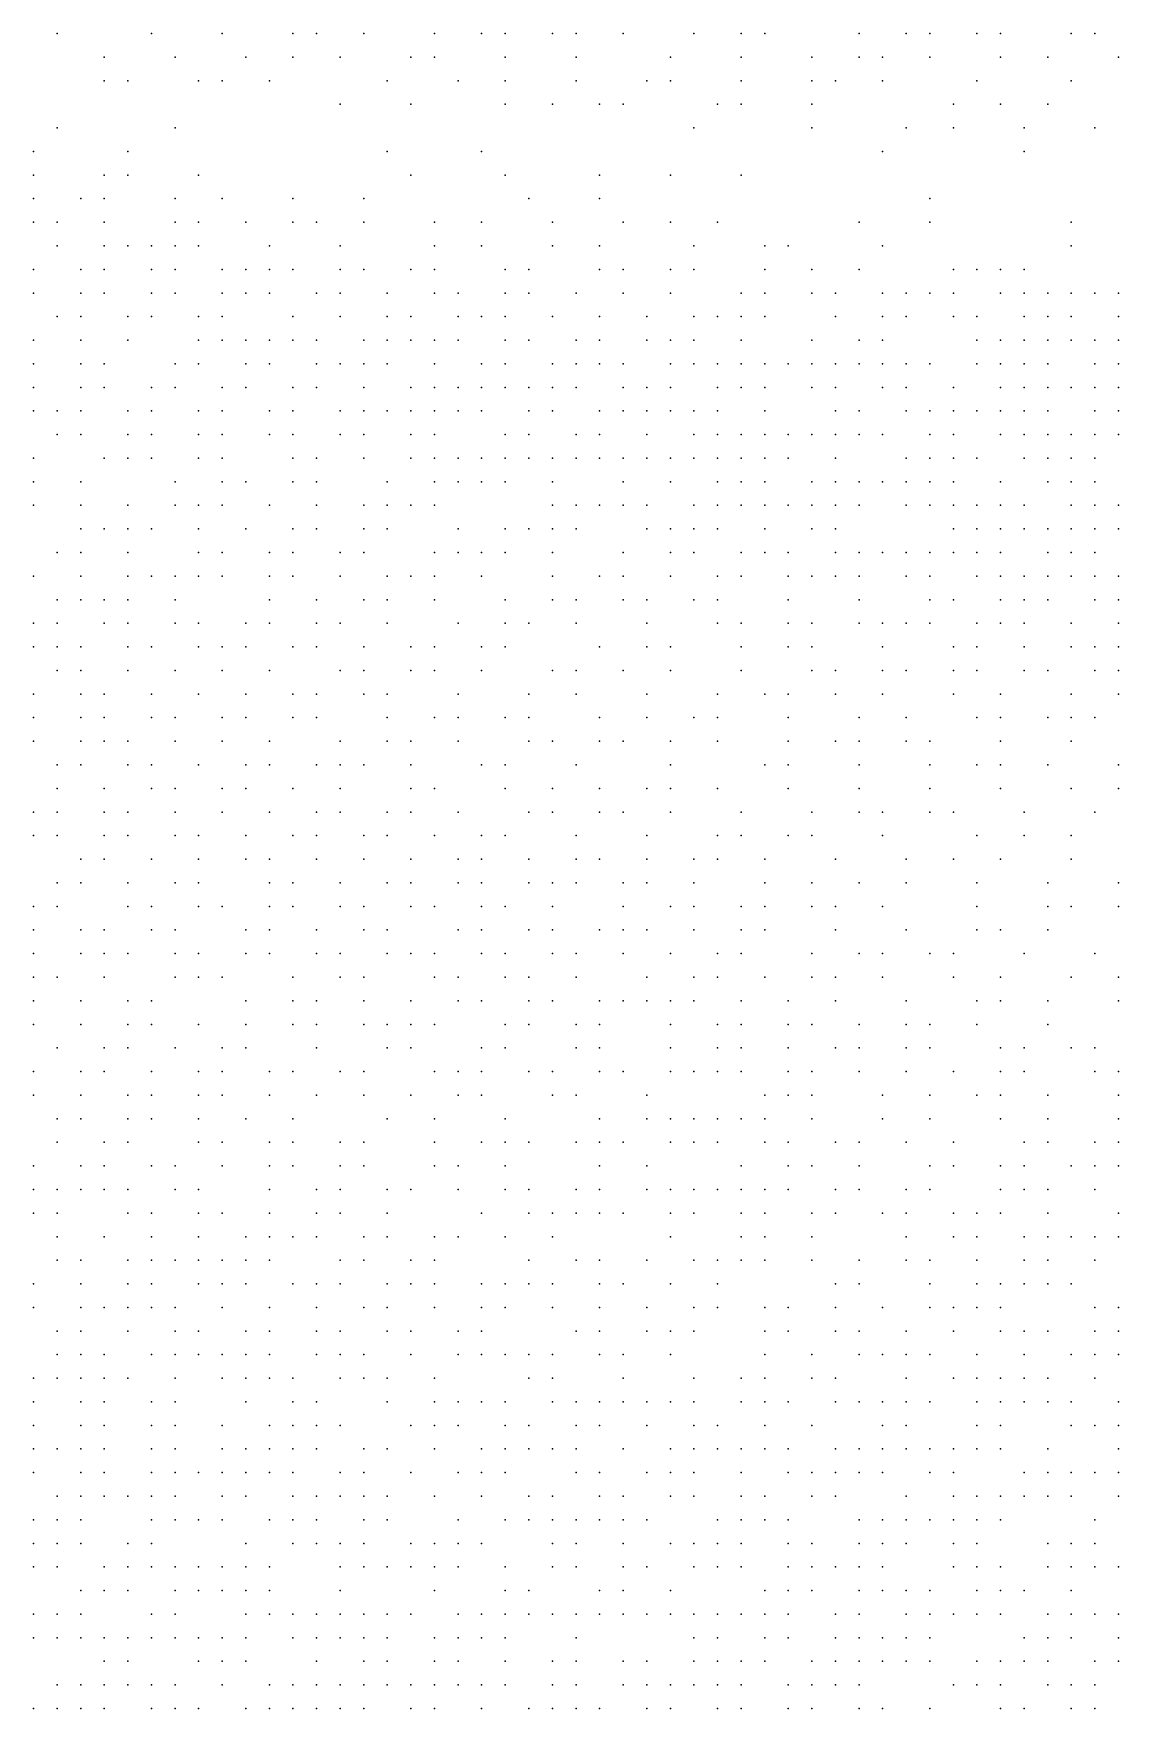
# Model space of a CAD drawing. Extents: x 429 to 793, y 817 to 1241.
# Drawn here: x 577.6 to 611.1, y 870.6 to 922.5 of the extents above; entities that cross this region are included whole.
import ezdxf

# ---------------------------------------------------------------- set-up
doc = ezdxf.new("R2010")
doc.units = 0

msp = doc.modelspace()

# ---------------------------------------------------------------- linework, layer by layer
for p in [(578.29, 922.46, 209.67), (581.21, 922.46, 212.766), (583.4, 922.46, 214.752), (585.59, 922.46, 216.32), (586.32, 922.46, 216.868), (587.78, 922.46, 218.252), (589.97, 922.46, 219.81), (591.43, 922.46, 220.96), (592.16, 922.46, 221.525), (593.62, 922.46, 222.688), (594.35, 922.46, 223.546), (595.81, 922.46, 224.202), (598, 922.46, 225.642), (599.46, 922.46, 226.367), (600.19, 922.46, 226.597), (603.11, 922.46, 227.813), (604.57, 922.46, 228.366), (605.3, 922.46, 228.457), (606.76, 922.46, 228.923), (607.49, 922.46, 229.205), (609.68, 922.46, 229.38), (610.41, 922.46, 229.714), (579.75, 921.73, 211.592), (581.94, 921.73, 213.94), (584.13, 921.73, 215.65), (585.59, 921.73, 216.77), (587.05, 921.73, 217.865), (589.24, 921.73, 220.11), (589.97, 921.73, 220.685), (592.16, 921.73, 222.39), (594.35, 921.73, 223.978), (597.27, 921.73, 225.117), (599.46, 921.73, 226.634), (601.65, 921.73, 227.472), (603.11, 921.73, 228.117), (603.84, 921.73, 228.424), (605.3, 921.73, 228.885), (607.49, 921.73, 229.542), (608.95, 921.73, 229.532), (611.14, 921.73, 230.042), (579.75, 921, 212.177), (580.48, 921, 212.76), (582.67, 921, 214.945), (583.4, 921, 215.49), (584.86, 921, 216.553), (588.51, 921, 219.778), (590.7, 921, 221.5), (592.16, 921, 222.51), (594.35, 921, 224.223), (596.54, 921, 225.35), (597.27, 921, 225.807), (599.46, 921, 227.13), (601.65, 921, 227.775), (602.38, 921, 228.098), (603.84, 921, 228.728), (606.76, 921, 229.596), (609.68, 921, 230.053), (587.05, 920.27, 219.167), (589.24, 920.27, 220.595), (592.16, 920.27, 222.862), (593.62, 920.27, 223.967), (595.08, 920.27, 225.074), (595.81, 920.27, 225.339), (598.73, 920.27, 226.947), (599.46, 920.27, 227.417), (601.65, 920.27, 228.152), (606.03, 920.27, 229.65), (607.49, 920.27, 230.02), (608.95, 920.27, 230.39), (578.29, 919.54, 212.035), (581.94, 919.54, 214.845), (598, 919.54, 226.763), (601.65, 919.54, 228.462), (604.57, 919.54, 229.53), (606.03, 919.54, 229.987), (608.22, 919.54, 230.374), (610.41, 919.54, 230.934), (577.56, 918.81, 211.847), (580.48, 918.81, 214.27), (588.51, 918.81, 220.825), (591.43, 918.81, 223.116), (603.84, 918.81, 229.668), (608.22, 918.81, 230.732), (577.56, 918.08, 212.05), (579.75, 918.08, 213.898), (580.48, 918.08, 214.47), (582.67, 918.08, 216.395), (589.24, 918.08, 221.55), (592.16, 918.08, 223.684), (595.08, 918.08, 226.088), (597.27, 918.08, 227.174), (599.46, 918.08, 228.25), (577.56, 917.35, 212.215), (579.02, 917.35, 213.69), (579.75, 917.35, 214.098), (581.94, 917.35, 216.132), (583.4, 917.35, 217.15), (585.59, 917.35, 219.165), (587.78, 917.35, 220.635), (592.89, 917.35, 224.82), (595.08, 917.35, 226.327), (605.3, 917.35, 230.957), (577.56, 916.62, 212.44), (578.29, 916.62, 213.425), (579.75, 916.62, 214.347), (581.94, 916.62, 216.24), (582.67, 916.62, 216.835), (584.13, 916.62, 217.68), (585.59, 916.62, 219.263), (586.32, 916.62, 219.785), (587.78, 916.62, 220.83), (589.97, 916.62, 222.873), (591.43, 916.62, 223.9), (593.62, 916.62, 225.393), (595.81, 916.62, 226.83), (597.27, 916.62, 227.8), (598.73, 916.62, 228.77), (603.11, 916.62, 230.267), (605.3, 916.62, 231.253), (609.68, 916.62, 231.899), (578.29, 915.89, 213.517), (579.75, 915.89, 214.533), (580.48, 915.89, 215.04), (581.21, 915.89, 216.045), (581.94, 915.89, 216.455), (582.67, 915.89, 217.05), (584.86, 915.89, 218.935), (587.05, 915.89, 220.517), (589.97, 915.89, 222.98), (591.43, 915.89, 223.94), (593.62, 915.89, 225.473), (595.08, 915.89, 226.521), (598, 915.89, 228.35), (600.19, 915.89, 229.5), (600.92, 915.89, 229.971), (603.84, 915.89, 230.89), (609.68, 915.89, 232.196), (577.56, 915.16, 212.87), (579.02, 915.16, 213.97), (579.75, 915.16, 214.985), (581.21, 915.16, 215.99), (581.94, 915.16, 216.568), (583.4, 915.16, 217.65), (584.13, 915.16, 218.643), (584.86, 915.16, 219.13), (585.59, 915.16, 219.643), (587.05, 915.16, 220.692), (587.78, 915.16, 221.005), (589.24, 915.16, 222.551), (589.97, 915.16, 223.063), (592.16, 915.16, 224.665), (592.89, 915.16, 225.06), (595.08, 915.16, 226.588), (595.81, 915.16, 227.378), (597.27, 915.16, 227.93), (598, 915.16, 228.41), (600.19, 915.16, 229.454), (601.65, 915.16, 230.313), (603.11, 915.16, 230.825), (606.03, 915.16, 231.745), (606.76, 915.16, 231.94), (607.49, 915.16, 232.135), (608.22, 915.16, 232.191), (577.56, 914.43, 212.73), (579.02, 914.43, 213.9), (579.75, 914.43, 214.93), (581.21, 914.43, 216.085), (581.94, 914.43, 216.7), (583.4, 914.43, 218.155), (584.13, 914.43, 218.707), (584.86, 914.43, 219.195), (586.32, 914.43, 220.155), (587.05, 914.43, 221.18), (588.51, 914.43, 222.122), (589.97, 914.43, 223.147), (590.7, 914.43, 223.876), (592.16, 914.43, 224.719), (592.89, 914.43, 225.113), (594.35, 914.43, 226.072), (595.81, 914.43, 227.03), (597.27, 914.43, 227.99), (599.46, 914.43, 229.272), (600.19, 914.43, 229.796), (601.65, 914.43, 230.397), (602.38, 914.43, 230.611), (603.84, 914.43, 231.122), (604.57, 914.43, 231.303), (605.3, 914.43, 231.633), (606.03, 914.43, 231.853), (607.49, 914.43, 232.279), (608.22, 914.43, 232.417), (608.95, 914.43, 232.478), (609.68, 914.43, 232.625), (610.41, 914.43, 232.773), (611.14, 914.43, 232.818), (578.29, 913.7, 213.76), (579.02, 913.7, 214.345), (580.48, 913.7, 215.545), (581.21, 913.7, 216.16), (582.67, 913.7, 217.39), (583.4, 913.7, 218.325), (585.59, 913.7, 219.74), (587.05, 913.7, 221.21), (588.51, 913.7, 222.386), (589.24, 913.7, 222.808), (590.7, 913.7, 223.728), (591.43, 913.7, 224.324), (592.16, 913.7, 225.167), (593.62, 913.7, 226.125), (595.08, 913.7, 227.067), (596.54, 913.7, 227.799), (598, 913.7, 228.569), (598.73, 913.7, 228.95), (599.46, 913.7, 229.332), (600.19, 913.7, 229.715), (602.38, 913.7, 230.694), (603.84, 913.7, 231.387), (604.57, 913.7, 231.717), (606.03, 913.7, 231.937), (606.76, 913.7, 232.228), (608.22, 913.7, 232.505), (608.95, 913.7, 232.565), (609.68, 913.7, 232.712), (611.14, 913.7, 232.92), (577.56, 912.97, 212.883), (579.02, 912.97, 214.289), (580.48, 912.97, 215.8), (582.67, 912.97, 217.878), (583.4, 912.97, 218.365), (584.13, 912.97, 218.812), (584.86, 912.97, 219.3), (585.59, 912.97, 219.755), (586.32, 912.97, 220.745), (587.78, 912.97, 221.685), (588.51, 912.97, 222.356), (589.24, 912.97, 222.778), (589.97, 912.97, 223.2), (590.7, 912.97, 223.72), (592.16, 912.97, 225.22), (592.89, 912.97, 225.673), (594.35, 912.97, 226.623), (595.08, 912.97, 227.103), (596.54, 912.97, 227.806), (597.27, 912.97, 228.187), (598, 912.97, 228.957), (599.46, 912.97, 229.567), (601.65, 912.97, 230.48), (603.11, 912.97, 231.14), (603.84, 912.97, 231.47), (606.76, 912.97, 232.157), (607.49, 912.97, 232.454), (608.22, 912.97, 232.592), (608.95, 912.97, 232.652), (609.68, 912.97, 232.8), (610.41, 912.97, 232.83), (611.14, 912.97, 232.98), (577.56, 912.24, 212.983), (579.02, 912.24, 214.194), (579.75, 912.24, 215.27), (581.94, 912.24, 217.05), (582.67, 912.24, 217.41), (584.13, 912.24, 218.954), (584.86, 912.24, 219.34), (586.32, 912.24, 220.85), (587.05, 912.24, 221.24), (587.78, 912.24, 221.715), (588.51, 912.24, 222.19), (589.97, 912.24, 223.17), (591.43, 912.24, 224.7), (592.16, 912.24, 225.14), (593.62, 912.24, 226.18), (594.35, 912.24, 226.66), (595.08, 912.24, 227.14), (595.81, 912.24, 227.561), (597.27, 912.24, 228.194), (598, 912.24, 228.963), (598.73, 912.24, 229.265), (599.46, 912.24, 229.574), (600.19, 912.24, 229.876), (600.92, 912.24, 230.102), (601.65, 912.24, 230.477), (602.38, 912.24, 230.794), (603.11, 912.24, 231.256), (603.84, 912.24, 231.528), (604.57, 912.24, 231.8), (605.3, 912.24, 232.02), (606.76, 912.24, 232.24), (607.49, 912.24, 232.46), (608.22, 912.24, 232.68), (608.95, 912.24, 232.755), (610.41, 912.24, 232.905), (611.14, 912.24, 233.055), (577.56, 911.51, 213.102), (579.02, 911.51, 214.423), (579.75, 911.51, 214.665), (581.21, 911.51, 216.155), (581.94, 911.51, 216.71), (583.4, 911.51, 218.202), (584.13, 911.51, 218.588), (585.59, 911.51, 220.3), (586.32, 911.51, 220.86), (587.78, 911.51, 221.72), (589.24, 911.51, 223.14), (589.97, 911.51, 223.66), (590.7, 911.51, 224.14), (591.43, 911.51, 224.6), (592.16, 911.51, 225.06), (592.89, 911.51, 225.588), (593.62, 911.51, 225.84), (594.35, 911.51, 226.707), (595.81, 911.51, 227.598), (596.54, 911.51, 228.055), (597.27, 911.51, 228.582), (598.73, 911.51, 229.272), (599.46, 911.51, 229.723), (600.19, 911.51, 230.098), (601.65, 911.51, 230.473), (602.38, 911.51, 230.984), (603.84, 911.51, 231.508), (604.57, 911.51, 231.78), (606.03, 911.51, 232.136), (607.49, 911.51, 232.445), (608.22, 911.51, 232.667), (608.95, 911.51, 232.83), (609.68, 911.51, 232.98), (610.41, 911.51, 233.033), (611.14, 911.51, 233.156), (577.56, 910.78, 212.375), (578.29, 910.78, 213.057), (579.02, 910.78, 214.105), (580.48, 910.78, 215.26), (581.21, 910.78, 215.815), (582.67, 910.78, 216.825), (583.4, 910.78, 217.836), (584.86, 910.78, 219.492), (585.59, 910.78, 220.117), (587.05, 910.78, 221.26), (587.78, 910.78, 221.73), (588.51, 910.78, 222.599), (589.24, 910.78, 223.083), (589.97, 910.78, 223.501), (590.7, 910.78, 224.06), (591.43, 910.78, 224.52), (592.89, 910.78, 225.508), (593.62, 910.78, 226.15), (595.08, 910.78, 227.017), (595.81, 910.78, 227.333), (596.54, 910.78, 228.09), (597.27, 910.78, 228.375), (598, 910.78, 228.97), (598.73, 910.78, 229.345), (600.19, 910.78, 230.095), (602.38, 910.78, 230.791), (603.11, 910.78, 231.236), (604.57, 910.78, 231.76), (605.3, 910.78, 231.948), (606.03, 910.78, 232.21), (606.76, 910.78, 232.304), (607.49, 910.78, 232.432), (608.22, 910.78, 232.655), (608.95, 910.78, 232.812), (610.41, 910.78, 233.016), (611.14, 910.78, 233.139), (578.29, 910.05, 213.423), (579.02, 910.05, 213.788), (580.48, 910.05, 214.92), (581.21, 910.05, 215.475), (582.67, 910.05, 217.28), (583.4, 910.05, 217.47), (584.86, 910.05, 219.126), (585.59, 910.05, 220.01), (587.05, 910.05, 221.202), (587.78, 910.05, 221.909), (589.24, 910.05, 223.027), (589.97, 910.05, 223.444), (592.16, 910.05, 224.867), (592.89, 910.05, 225.428), (594.35, 910.05, 226.46), (595.08, 910.05, 226.893), (596.54, 910.05, 227.78), (598, 910.05, 228.79), (598.73, 910.05, 229.142), (599.46, 910.05, 229.314), (600.19, 910.05, 230.085), (600.92, 910.05, 230.47), (601.65, 910.05, 230.639), (602.38, 910.05, 230.788), (603.11, 910.05, 231.105), (603.84, 910.05, 231.488), (605.3, 910.05, 231.975), (606.03, 910.05, 232.198), (607.49, 910.05, 232.42), (608.22, 910.05, 232.643), (608.95, 910.05, 232.8), (609.68, 910.05, 232.945), (610.41, 910.05, 232.998), (611.14, 910.05, 233.122), (577.56, 909.32, 212.617), (579.75, 909.32, 214.358), (580.48, 909.32, 215.135), (581.21, 909.32, 215.69), (582.67, 909.32, 216.94), (583.4, 909.32, 217.856), (585.59, 909.32, 219.385), (586.32, 909.32, 220.456), (587.78, 909.32, 221.497), (589.24, 909.32, 222.97), (589.97, 909.32, 223.388), (590.7, 909.32, 224.04), (591.43, 909.32, 224.453), (592.16, 909.32, 224.753), (592.89, 909.32, 225.286), (593.62, 909.32, 225.818), (594.35, 909.32, 226.238), (595.08, 909.32, 226.77), (595.81, 909.32, 227.185), (596.54, 909.32, 227.6), (597.27, 909.32, 228.195), (598, 909.32, 228.61), (598.73, 909.32, 228.96), (599.46, 909.32, 229.486), (600.19, 909.32, 229.871), (600.92, 909.32, 230.257), (602.38, 909.32, 230.807), (604.57, 909.32, 231.74), (605.3, 909.32, 231.963), (606.03, 909.32, 232.185), (606.76, 909.32, 232.408), (608.22, 909.32, 232.63), (608.95, 909.32, 232.788), (609.68, 909.32, 232.932), (610.41, 909.32, 233.077), (577.56, 908.59, 212.37), (579.02, 908.59, 213.47), (581.94, 908.59, 216.164), (583.4, 908.59, 217.49), (584.13, 908.59, 218.135), (585.59, 908.59, 219.619), (586.32, 908.59, 220.054), (588.51, 908.59, 222.204), (589.97, 908.59, 223.389), (590.7, 908.59, 223.805), (591.43, 908.59, 224.34), (592.16, 908.59, 224.64), (593.62, 908.59, 225.705), (595.81, 908.59, 227.383), (597.27, 908.59, 228.015), (598.73, 908.59, 228.78), (599.46, 908.59, 229.31), (600.19, 908.59, 229.658), (601.65, 908.59, 230.425), (602.38, 908.59, 230.594), (603.11, 908.59, 230.976), (603.84, 908.59, 231.204), (604.57, 908.59, 231.507), (605.3, 908.59, 231.78), (606.03, 908.59, 231.993), (607.49, 908.59, 232.418), (608.95, 908.59, 232.775), (609.68, 908.59, 232.92), (610.41, 908.59, 233.065), (577.56, 907.86, 212.282), (579.02, 907.86, 213.516), (580.48, 907.86, 214.848), (581.94, 907.86, 215.766), (582.67, 907.86, 216.638), (583.4, 907.86, 217.51), (584.86, 907.86, 218.782), (586.32, 907.86, 219.652), (587.78, 907.86, 221.085), (588.51, 907.86, 221.792), (589.24, 907.86, 222.356), (589.97, 907.86, 222.977), (593.62, 907.86, 225.425), (594.35, 907.86, 226.004), (595.08, 907.86, 226.397), (595.81, 907.86, 227.126), (596.54, 907.86, 227.561), (598, 907.86, 228.173), (598.73, 907.86, 228.607), (599.46, 907.86, 229.13), (600.19, 907.86, 229.48), (600.92, 907.86, 229.83), (601.65, 907.86, 230.212), (602.38, 907.86, 230.668), (603.11, 907.86, 230.971), (604.57, 907.86, 231.273), (605.3, 907.86, 231.498), (606.03, 907.86, 231.82), (606.76, 907.86, 232.033), (607.49, 907.86, 232.245), (608.22, 907.86, 232.458), (609.68, 907.86, 232.62), (610.41, 907.86, 232.893), (611.14, 907.86, 232.956), (579.02, 907.13, 212.785), (579.75, 907.13, 214.006), (580.48, 907.13, 214.45), (581.21, 907.13, 215.131), (582.67, 907.13, 216.24), (584.13, 907.13, 217.785), (585.59, 907.13, 218.884), (586.32, 907.13, 219.25), (587.78, 907.13, 220.482), (588.51, 907.13, 221.38), (590.7, 907.13, 223.397), (592.16, 907.13, 224.525), (592.89, 907.13, 224.862), (593.62, 907.13, 225.536), (594.35, 907.13, 225.873), (596.54, 907.13, 227.304), (597.27, 907.13, 227.739), (598, 907.13, 228.351), (598.73, 907.13, 228.785), (600.19, 907.13, 229.207), (601.65, 907.13, 230.132), (602.38, 907.13, 230.435), (606.03, 907.13, 231.723), (606.76, 907.13, 232.073), (607.49, 907.13, 232.285), (608.22, 907.13, 232.367), (608.95, 907.13, 232.448), (609.68, 907.13, 232.702), (610.41, 907.13, 232.712), (611.14, 907.13, 232.85), (578.29, 906.4, 212.443), (579.02, 906.4, 212.976), (580.48, 906.4, 214.052), (582.67, 906.4, 216.235), (583.4, 906.4, 216.65), (584.86, 906.4, 218.059), (585.59, 906.4, 218.426), (587.05, 906.4, 219.665), (587.78, 906.4, 220.08), (589.97, 906.4, 222.563), (590.7, 906.4, 222.965), (591.43, 906.4, 223.792), (592.16, 906.4, 224.15), (593.62, 906.4, 225.084), (595.81, 906.4, 226.709), (597.27, 906.4, 227.482), (598, 906.4, 228.094), (599.46, 906.4, 228.583), (600.19, 906.4, 228.883), (600.92, 906.4, 229.507), (602.38, 906.4, 229.838), (603.11, 906.4, 230.239), (603.84, 906.4, 231.04), (604.57, 906.4, 231.061), (605.3, 906.4, 231.265), (606.03, 906.4, 231.49), (606.76, 906.4, 231.9), (607.49, 906.4, 232.113), (608.95, 906.4, 232.258), (609.68, 906.4, 232.395), (610.41, 906.4, 232.533), (577.56, 905.67, 211.567), (579.02, 905.67, 212.633), (580.48, 905.67, 214.098), (581.21, 905.67, 214.545), (581.94, 905.67, 214.97), (582.67, 905.67, 215.805), (583.4, 905.67, 216.22), (584.86, 905.67, 217.601), (585.59, 905.67, 217.968), (587.05, 905.67, 219.851), (588.51, 905.67, 220.91), (589.24, 905.67, 221.312), (589.97, 905.67, 222.139), (591.43, 905.67, 223.368), (593.62, 905.67, 224.632), (595.08, 905.67, 225.924), (595.81, 905.67, 226.257), (597.27, 905.67, 227.042), (598.73, 905.67, 227.96), (599.46, 905.67, 228.26), (600.92, 905.67, 229.183), (601.65, 905.67, 229.431), (602.38, 905.67, 229.678), (603.11, 905.67, 230.243), (604.57, 905.67, 230.665), (605.3, 905.67, 231.083), (606.76, 905.67, 231.418), (607.49, 905.67, 231.94), (608.22, 905.67, 231.758), (608.95, 905.67, 232.077), (609.68, 905.67, 232.215), (610.41, 905.67, 232.353), (611.14, 905.67, 232.49), (578.29, 904.94, 211.872), (579.02, 904.94, 212.492), (579.75, 904.94, 213.167), (580.48, 904.94, 213.7), (581.94, 904.94, 214.96), (584.86, 904.94, 217.143), (586.32, 904.94, 218.534), (587.78, 904.94, 219.593), (588.51, 904.94, 220.442), (589.97, 904.94, 221.715), (592.16, 904.94, 223.301), (593.62, 904.94, 224.18), (594.35, 904.94, 224.854), (595.81, 904.94, 225.805), (596.54, 904.94, 226.423), (598, 904.94, 227.428), (598.73, 904.94, 227.715), (600.92, 904.94, 228.86), (603.11, 904.94, 229.846), (605.3, 904.94, 230.686), (606.03, 904.94, 231.104), (607.49, 904.94, 231.26), (608.22, 904.94, 231.712), (608.95, 904.94, 231.576), (610.41, 904.94, 231.942), (611.14, 904.94, 232.125), (577.56, 904.21, 210.932), (578.29, 904.21, 211.448), (579.75, 904.21, 213.08), (580.48, 904.21, 213.286), (581.94, 904.21, 214.696), (582.67, 904.21, 214.945), (584.13, 904.21, 216.59), (584.86, 904.21, 216.99), (586.32, 904.21, 218.277), (587.05, 904.21, 218.935), (588.51, 904.21, 219.974), (590.7, 904.21, 221.675), (592.16, 904.21, 222.878), (592.89, 904.21, 223.235), (594.35, 904.21, 224.402), (596.54, 904.21, 225.882), (598.73, 904.21, 227.197), (599.46, 904.21, 227.769), (600.92, 904.21, 228.342), (601.65, 904.21, 229.017), (603.11, 904.21, 229.603), (603.84, 904.21, 229.85), (604.57, 904.21, 230.268), (605.3, 904.21, 230.373), (606.76, 904.21, 230.738), (607.49, 904.21, 230.92), (608.22, 904.21, 231.373), (609.68, 904.21, 231.485), (611.14, 904.21, 231.76), (577.56, 903.48, 210.828), (578.29, 903.48, 211.644), (579.02, 903.48, 211.84), (580.48, 903.48, 212.872), (581.21, 903.48, 213.5), (582.67, 903.48, 214.928), (583.4, 903.48, 215.76), (584.13, 903.48, 216.16), (585.59, 903.48, 217.418), (586.32, 903.48, 217.831), (587.78, 903.48, 219.104), (589.24, 903.48, 219.876), (589.97, 903.48, 220.48), (591.43, 903.48, 221.532), (592.16, 903.48, 222.338), (595.08, 903.48, 224.27), (596.54, 903.48, 225.396), (597.27, 903.48, 225.716), (599.46, 903.48, 227.251), (600.92, 903.48, 227.824), (601.65, 903.48, 228.499), (603.84, 903.48, 229.296), (606.03, 903.48, 230.215), (606.76, 903.48, 230.397), (608.22, 903.48, 231.033), (609.68, 903.48, 231.145), (610.41, 903.48, 231.257), (611.14, 903.48, 231.395), (578.29, 902.75, 211.22), (579.02, 902.75, 211.633), (580.48, 902.75, 212.85), (581.94, 902.75, 213.832), (583.4, 902.75, 215.317), (584.86, 902.75, 216.333), (587.05, 902.75, 217.926), (587.78, 902.75, 218.636), (589.24, 902.75, 219.408), (589.97, 902.75, 220.246), (591.43, 902.75, 221.038), (593.62, 902.75, 223.3), (594.35, 902.75, 223.426), (595.81, 902.75, 224.59), (597.27, 902.75, 225.23), (599.46, 902.75, 226.733), (601.65, 902.75, 227.981), (602.38, 902.75, 228.06), (603.84, 902.75, 228.742), (604.57, 902.75, 228.865), (606.03, 902.75, 229.534), (606.76, 902.75, 229.756), (608.22, 902.75, 230.555), (608.95, 902.75, 230.529), (610.41, 902.75, 230.917), (611.14, 902.75, 231.03), (577.56, 902.02, 210.31), (579.02, 902.02, 211.632), (579.75, 902.02, 212.044), (581.21, 902.02, 213.243), (582.67, 902.02, 214.064), (584.13, 902.02, 215.08), (585.59, 902.02, 216.514), (586.32, 902.02, 217.132), (587.78, 902.02, 218.168), (588.51, 902.02, 218.738), (590.7, 902.02, 220.193), (592.89, 902.02, 222), (594.35, 902.02, 222.902), (596.54, 902.02, 224.051), (598.73, 902.02, 225.75), (600.19, 902.02, 226.502), (600.92, 902.02, 226.867), (602.38, 902.02, 227.229), (603.84, 902.02, 228.188), (606.03, 902.02, 228.932), (607.49, 902.02, 229.376), (609.68, 902.02, 229.902), (611.14, 902.02, 230.4), (577.56, 901.29, 209.888), (579.02, 901.29, 211.217), (579.75, 901.29, 211.63), (581.21, 901.29, 212.415), (581.94, 901.29, 213.3), (583.4, 901.29, 214.453), (584.13, 901.29, 214.857), (585.59, 901.29, 215.622), (586.32, 901.29, 216.66), (588.51, 901.29, 218.266), (589.97, 901.29, 219.31), (590.7, 901.29, 219.68), (592.16, 901.29, 220.894), (592.89, 901.29, 221.214), (595.08, 901.29, 222.648), (596.54, 901.29, 223.487), (598, 901.29, 224.745), (598.73, 901.29, 224.904), (600.92, 901.29, 226.27), (603.11, 901.29, 226.878), (604.57, 901.29, 227.757), (606.76, 901.29, 228.552), (607.49, 901.29, 228.774), (608.95, 901.29, 228.723), (609.68, 901.29, 229.3), (610.41, 901.29, 229.693), (577.56, 900.56, 209.538), (579.02, 900.56, 210.878), (579.75, 900.56, 211.399), (580.48, 900.56, 212.013), (581.94, 900.56, 212.807), (583.4, 900.56, 213.582), (584.86, 900.56, 215.176), (587.05, 900.56, 216.51), (588.51, 900.56, 217.794), (589.24, 900.56, 218.434), (590.7, 900.56, 219.41), (592.89, 900.56, 220.727), (593.62, 900.56, 221.029), (595.08, 900.56, 222.124), (595.81, 900.56, 222.394), (597.27, 900.56, 223.538), (598.73, 900.56, 224.34), (600.92, 900.56, 225.078), (602.38, 900.56, 225.736), (603.11, 900.56, 226.841), (604.57, 900.56, 227.202), (605.3, 900.56, 227.035), (607.49, 900.56, 228.172), (609.68, 900.56, 228.355), (578.29, 899.83, 210.126), (579.02, 899.83, 210.456), (580.48, 899.83, 211.591), (581.21, 899.83, 211.973), (582.67, 899.83, 213.062), (584.13, 899.83, 214.348), (584.86, 899.83, 214.73), (586.32, 899.83, 215.916), (587.05, 899.83, 216.286), (587.78, 899.83, 217.154), (589.24, 899.83, 218.13), (591.43, 899.83, 219.046), (592.16, 899.83, 219.597), (594.35, 899.83, 221.33), (597.27, 899.83, 222.974), (600.19, 899.83, 224.262), (600.92, 899.83, 224.482), (603.11, 899.83, 225.349), (605.3, 899.83, 226.409), (606.76, 899.83, 226.967), (607.49, 899.83, 226.914), (608.95, 899.83, 227.208), (611.14, 899.83, 227.88), (578.29, 899.1, 209.704), (579.75, 899.1, 210.555), (581.21, 899.1, 211.959), (581.94, 899.1, 212.344), (583.4, 899.1, 212.924), (584.13, 899.1, 213.98), (585.59, 899.1, 215.1), (587.05, 899.1, 215.84), (589.24, 899.1, 217.377), (589.97, 899.1, 218.212), (592.16, 899.1, 218.832), (593.62, 899.1, 219.973), (595.08, 899.1, 220.986), (596.54, 899.1, 221.79), (597.27, 899.1, 222.41), (598.73, 899.1, 222.85), (600.92, 899.1, 223.886), (603.11, 899.1, 224.723), (605.3, 899.1, 225.783), (607.49, 899.1, 226.258), (609.68, 899.1, 226.846), (611.14, 899.1, 227.182), (577.56, 898.37, 209.096), (578.29, 898.37, 209.612), (579.75, 898.37, 210.333), (580.48, 898.37, 210.747), (581.94, 898.37, 211.916), (583.4, 898.37, 212.641), (584.86, 898.37, 213.842), (586.32, 898.37, 214.804), (587.05, 898.37, 215.421), (588.51, 898.37, 216.542), (589.24, 898.37, 216.875), (590.7, 898.37, 218.042), (592.89, 898.37, 219.143), (593.62, 898.37, 219.445), (595.08, 898.37, 220.458), (595.81, 898.37, 220.55), (597.27, 898.37, 221.856), (599.46, 898.37, 222.805), (601.65, 898.37, 223.455), (603.11, 898.37, 224.381), (603.84, 898.37, 224.576), (605.3, 898.37, 224.691), (606.03, 898.37, 224.776), (608.22, 898.37, 225.627), (610.41, 898.37, 225.618), (577.56, 897.64, 208.66), (578.29, 897.64, 209.09), (579.75, 897.64, 209.905), (580.48, 897.64, 210.29), (581.94, 897.64, 211.488), (582.67, 897.64, 211.85), (584.13, 897.64, 213.092), (585.59, 897.64, 214.187), (586.32, 897.64, 214.36), (587.78, 897.64, 215.266), (588.51, 897.64, 215.978), (589.97, 897.64, 216.776), (591.43, 897.64, 217.827), (592.16, 897.64, 218.115), (594.35, 897.64, 219.31), (596.54, 897.64, 220.51), (598.73, 897.64, 221.41), (599.46, 897.64, 221.653), (600.92, 897.64, 222.728), (601.65, 897.64, 222.742), (603.84, 897.64, 223.95), (606.76, 897.64, 224.205), (608.22, 897.64, 224.315), (609.68, 897.64, 224.996), (579.02, 896.91, 209.104), (579.75, 896.91, 209.821), (581.21, 896.91, 210.675), (582.67, 896.91, 211.423), (584.13, 896.91, 212.648), (584.86, 896.91, 213.127), (586.32, 896.91, 214.124), (587.78, 896.91, 214.794), (589.24, 896.91, 215.746), (590.7, 896.91, 216.544), (591.43, 896.91, 217.151), (592.89, 896.91, 217.975), (594.35, 896.91, 218.69), (595.08, 896.91, 218.928), (596.54, 896.91, 219.957), (598, 896.91, 220.387), (598.73, 896.91, 221.133), (600.19, 896.91, 221.319), (602.38, 896.91, 222.18), (604.57, 896.91, 222.806), (606.03, 896.91, 223.19), (607.49, 896.91, 223.67), (609.68, 896.91, 224.03), (578.29, 896.18, 208.278), (579.02, 896.18, 208.688), (580.48, 896.18, 209.709), (581.94, 896.18, 210.535), (582.67, 896.18, 211.26), (584.86, 896.18, 212.51), (585.59, 896.18, 212.845), (587.05, 896.18, 213.987), (588.51, 896.18, 214.622), (589.24, 896.18, 215.514), (590.7, 896.18, 216.046), (591.43, 896.18, 216.653), (592.89, 896.18, 217.477), (593.62, 896.18, 217.65), (594.35, 896.18, 218.395), (595.81, 896.18, 218.893), (596.54, 896.18, 219.402), (598, 896.18, 219.832), (600.19, 896.18, 220.743), (601.65, 896.18, 221.59), (603.11, 896.18, 222.004), (604.57, 896.18, 222.199), (606.76, 896.18, 222.89), (608.95, 896.18, 222.877), (611.14, 896.18, 223.11), (577.56, 895.45, 207.862), (578.29, 895.45, 208.272), (580.48, 895.45, 209.597), (581.21, 895.45, 210.01), (582.67, 895.45, 210.668), (583.4, 895.45, 211.622), (584.86, 895.45, 212.332), (585.59, 895.45, 212.712), (587.05, 895.45, 213.515), (587.78, 895.45, 213.864), (589.24, 895.45, 214.922), (589.97, 895.45, 215.282), (591.43, 895.45, 216.263), (592.16, 895.45, 216.61), (593.62, 895.45, 217.13), (595.81, 895.45, 218.598), (597.27, 895.45, 219.096), (598, 895.45, 219.171), (599.46, 895.45, 219.791), (600.19, 895.45, 219.828), (601.65, 895.45, 220.537), (602.38, 895.45, 220.665), (603.84, 895.45, 221.526), (606.76, 895.45, 221.729), (608.95, 895.45, 222.257), (609.68, 895.45, 221.83), (611.14, 895.45, 222.47), (577.56, 894.72, 207.03), (579.02, 894.72, 208.236), (579.75, 894.72, 208.616), (581.21, 894.72, 209.485), (581.94, 894.72, 210.143), (584.13, 894.72, 211.42), (584.86, 894.72, 211.743), (586.32, 894.72, 212.533), (587.78, 894.72, 213.293), (588.51, 894.72, 213.878), (590.7, 894.72, 215.05), (591.43, 894.72, 215.31), (592.89, 894.72, 216.35), (593.62, 894.72, 216.61), (595.08, 894.72, 217.338), (595.81, 894.72, 217.545), (596.54, 894.72, 217.759), (598, 894.72, 218.627), (599.46, 894.72, 219.247), (600.19, 894.72, 219.278), (602.38, 894.72, 219.774), (604.57, 894.72, 220.866), (606.76, 894.72, 221.122), (607.49, 894.72, 221.19), (608.95, 894.72, 221.19), (577.56, 893.99, 206.706), (579.02, 893.99, 207.82), (579.75, 893.99, 208.2), (580.48, 893.99, 208.58), (581.94, 893.99, 209.848), (582.67, 893.99, 210.19), (584.13, 893.99, 210.875), (584.86, 893.99, 211.198), (586.32, 893.99, 211.976), (587.05, 893.99, 212.735), (588.51, 893.99, 213.321), (589.24, 893.99, 213.907), (589.97, 893.99, 214.193), (591.43, 893.99, 214.77), (592.16, 893.99, 215.57), (593.62, 893.99, 216.09), (594.35, 893.99, 216.298), (595.81, 893.99, 217.025), (597.27, 893.99, 217.464), (598.73, 893.99, 218.382), (599.46, 893.99, 218.547), (601.65, 893.99, 218.805), (603.11, 893.99, 219.548), (603.84, 893.99, 219.732), (605.3, 893.99, 220.218), (606.03, 893.99, 220.164), (608.22, 893.99, 219.996), (610.41, 893.99, 220.492), (577.56, 893.26, 206.628), (578.29, 893.26, 207.22), (579.75, 893.26, 208.183), (581.94, 893.26, 209.303), (582.67, 893.26, 209.645), (583.4, 893.26, 209.988), (585.59, 893.26, 211.52), (587.05, 893.26, 212.177), (587.78, 893.26, 212.749), (589.97, 893.26, 213.607), (590.7, 893.26, 213.88), (592.16, 893.26, 214.82), (592.89, 893.26, 215.15), (594.35, 893.26, 216.025), (596.54, 893.26, 216.712), (598, 893.26, 217.085), (598.73, 893.26, 217.25), (600.19, 893.26, 218.146), (601.65, 893.26, 218.239), (602.38, 893.26, 218.331), (603.84, 893.26, 219.138), (606.03, 893.26, 219.57), (607.49, 893.26, 219.402), (609.68, 893.26, 219.795), (611.14, 893.26, 219.396), (577.56, 892.53, 206.222), (579.02, 892.53, 207.185), (580.48, 892.53, 208.132), (581.21, 892.53, 208.472), (584.13, 892.53, 209.81), (585.59, 892.53, 210.975), (586.32, 892.53, 211.298), (587.78, 892.53, 212.477), (589.24, 892.53, 213.022), (590.7, 892.53, 213.295), (591.43, 892.53, 213.53), (592.89, 892.53, 214.54), (593.62, 892.53, 214.87), (595.08, 892.53, 215.895), (595.81, 892.53, 215.83), (596.54, 892.53, 216.103), (597.27, 892.53, 216.585), (598, 892.53, 216.418), (599.46, 892.53, 216.915), (600.92, 892.53, 217.419), (602.38, 892.53, 217.765), (604.57, 892.53, 218.611), (606.76, 892.53, 218.741), (607.49, 892.53, 218.806), (608.95, 892.53, 218.801), (611.14, 892.53, 218.798), (577.56, 891.8, 205.816), (579.02, 891.8, 206.978), (580.48, 891.8, 207.718), (581.21, 891.8, 208.058), (582.67, 891.8, 209.054), (584.13, 891.8, 209.852), (585.59, 891.8, 210.455), (586.32, 891.8, 210.777), (587.78, 891.8, 211.893), (588.51, 891.8, 212.165), (589.24, 891.8, 212.438), (589.97, 891.8, 212.71), (592.16, 891.8, 213.765), (592.89, 891.8, 214), (594.35, 891.8, 214.805), (595.08, 891.8, 215.285), (597.27, 891.8, 215.64), (598.73, 891.8, 215.915), (599.46, 891.8, 216.247), (600.92, 891.8, 216.752), (601.65, 891.8, 217.258), (603.11, 891.8, 217.19), (604.57, 891.8, 217.533), (605.3, 891.8, 217.807), (606.76, 891.8, 218.145), (608.95, 891.8, 218.205), (578.29, 891.07, 205.78), (579.75, 891.07, 206.934), (580.48, 891.07, 207.304), (581.94, 891.07, 208.398), (583.4, 891.07, 209.29), (584.13, 891.07, 209.332), (586.32, 891.07, 210.25), (588.51, 891.07, 211.518), (589.24, 891.07, 211.844), (591.43, 891.07, 212.663), (592.16, 891.07, 213.18), (594.35, 891.07, 214.195), (595.08, 891.07, 214.645), (597.27, 891.07, 215), (598.73, 891.07, 215.275), (599.46, 891.07, 215.913), (600.92, 891.07, 216.084), (602.38, 891.07, 216.43), (603.11, 891.07, 216.503), (604.57, 891.07, 216.637), (605.3, 891.07, 217.117), (607.49, 891.07, 217.52), (608.22, 891.07, 217.288), (609.68, 891.07, 217.283), (610.41, 891.07, 217.099), (577.56, 890.34, 205.326), (579.02, 890.34, 206.15), (579.75, 890.34, 206.52), (581.21, 890.34, 207.23), (582.67, 890.34, 208.392), (583.4, 890.34, 208.77), (584.86, 890.34, 209.408), (585.59, 890.34, 209.723), (587.05, 890.34, 210.565), (587.78, 890.34, 210.825), (589.97, 890.34, 211.63), (590.7, 890.34, 212.147), (591.43, 890.34, 212.64), (592.89, 890.34, 212.875), (593.62, 890.34, 213.112), (595.08, 890.34, 214.005), (595.81, 890.34, 214.182), (597.27, 890.34, 214.265), (598, 890.34, 214.497), (598.73, 890.34, 214.635), (599.46, 890.34, 215.245), (600.92, 890.34, 215.67), (601.65, 890.34, 215.923), (603.11, 890.34, 215.815), (604.57, 890.34, 215.95), (606.03, 890.34, 216.283), (607.49, 890.34, 216.83), (608.22, 890.34, 216.598), (610.41, 890.34, 216.547), (611.14, 890.34, 216.544), (577.56, 889.61, 204.833), (579.02, 889.61, 205.633), (580.48, 889.61, 206.958), (581.21, 889.61, 207.027), (582.67, 889.61, 207.91), (583.4, 889.61, 208.25), (584.86, 889.61, 208.88), (586.32, 889.61, 210.037), (587.78, 889.61, 210.297), (589.24, 889.61, 211.304), (590.7, 889.61, 211.607), (591.43, 889.61, 212.1), (593.62, 889.61, 212.575), (594.35, 889.61, 213.14), (596.54, 889.61, 213.8), (600.19, 889.61, 214.91), (600.92, 889.61, 214.982), (601.65, 889.61, 215.055), (603.84, 889.61, 215.2), (605.3, 889.61, 215.325), (606.76, 889.61, 215.867), (607.49, 889.61, 216.14), (608.95, 889.61, 215.997), (611.14, 889.61, 215.992), (578.29, 888.88, 205.2), (579.02, 888.88, 205.158), (580.48, 888.88, 206.483), (581.21, 888.88, 206.552), (582.67, 888.88, 207.435), (584.13, 888.88, 208.106), (585.59, 888.88, 209.195), (588.51, 888.88, 210.03), (589.97, 888.88, 211.09), (592.16, 888.88, 211.8), (595.08, 888.88, 212.885), (596.54, 888.88, 213.24), (597.27, 888.88, 213.705), (598, 888.88, 213.61), (598.73, 888.88, 213.98), (599.46, 888.88, 214.212), (600.19, 888.88, 214.357), (601.65, 888.88, 214.497), (603.84, 888.88, 214.642), (605.3, 888.88, 214.767), (607.49, 888.88, 215.45), (608.95, 888.88, 215.445), (611.14, 888.88, 215.44), (578.29, 888.15, 204.728), (579.75, 888.15, 205.465), (580.48, 888.15, 206.008), (582.67, 888.15, 206.955), (583.4, 888.15, 207.29), (584.86, 888.15, 208.313), (585.59, 888.15, 208.664), (587.05, 888.15, 209.023), (587.78, 888.15, 209.535), (589.97, 888.15, 210.55), (591.43, 888.15, 211.025), (592.16, 888.15, 211.262), (592.89, 888.15, 212.038), (594.35, 888.15, 212.193), (595.08, 888.15, 212.348), (595.81, 888.15, 212.63), (597.27, 888.15, 213.145), (598, 888.15, 213.05), (598.73, 888.15, 213.515), (600.19, 888.15, 213.805), (600.92, 888.15, 213.873), (602.38, 888.15, 214.174), (603.11, 888.15, 214.408), (604.57, 888.15, 214.498), (606.03, 888.15, 214.83), (608.22, 888.15, 214.905), (608.95, 888.15, 214.902), (610.41, 888.15, 214.718), (611.14, 888.15, 214.898), (577.56, 887.42, 203.887), (579.02, 887.42, 204.623), (579.75, 887.42, 204.99), (581.21, 887.42, 206.14), (581.94, 887.42, 206.475), (583.4, 887.42, 207.11), (584.86, 887.42, 207.818), (585.59, 887.42, 208.169), (587.05, 887.42, 209.032), (587.78, 887.42, 209.04), (589.97, 887.42, 210.045), (590.7, 887.42, 210.62), (592.16, 887.42, 211.206), (595.08, 887.42, 211.81), (596.54, 887.42, 212.12), (599.46, 887.42, 213.107), (600.92, 887.42, 213.32), (601.65, 887.42, 213.387), (603.11, 887.42, 213.851), (605.3, 887.42, 214.21), (606.03, 887.42, 214.28), (607.49, 887.42, 214.35), (608.22, 887.42, 214.355), (609.68, 887.42, 214.539), (610.41, 887.42, 214.176), (611.14, 887.42, 214.355), (577.56, 886.69, 203.231), (578.29, 886.69, 203.877), (579.02, 886.69, 204.155), (579.75, 886.69, 204.535), (580.48, 886.69, 205.325), (581.94, 886.69, 205.995), (582.67, 886.69, 206.33), (584.86, 886.69, 207.41), (586.32, 886.69, 208.025), (587.05, 886.69, 208.537), (588.51, 886.69, 209.29), (589.24, 886.69, 209.54), (590.7, 886.69, 210.102), (592.16, 886.69, 210.689), (592.89, 886.69, 210.982), (594.35, 886.69, 211.362), (595.08, 886.69, 211.292), (596.54, 886.69, 211.59), (597.27, 886.69, 212.265), (598, 886.69, 212.41), (598.73, 886.69, 212.255), (599.46, 886.69, 212.555), (600.19, 886.69, 212.7), (600.92, 886.69, 212.767), (602.38, 886.69, 212.903), (603.11, 886.69, 213.293), (604.57, 886.69, 213.59), (605.3, 886.69, 213.66), (607.49, 886.69, 213.8), (608.22, 886.69, 213.805), (608.95, 886.69, 213.81), (610.41, 886.69, 213.633), (577.56, 885.96, 203.32), (578.29, 885.96, 203.7), (580.48, 885.96, 204.878), (581.21, 885.96, 205.168), (582.67, 885.96, 205.882), (583.4, 885.96, 206.432), (584.86, 885.96, 207.23), (586.32, 885.96, 208.033), (587.05, 885.96, 207.78), (588.51, 885.96, 208.785), (591.43, 885.96, 209.878), (592.89, 885.96, 210.465), (593.62, 885.96, 210.396), (594.35, 885.96, 210.844), (595.08, 885.96, 211.223), (595.81, 885.96, 210.917), (597.27, 885.96, 211.732), (598, 885.96, 211.5), (599.46, 885.96, 211.945), (600.19, 885.96, 212.567), (601.65, 885.96, 212.303), (602.38, 885.96, 212.37), (603.84, 885.96, 212.67), (604.57, 885.96, 213.04), (606.03, 885.96, 213.18), (606.76, 885.96, 213.25), (607.49, 885.96, 213.08), (608.95, 885.96, 213.26), (611.14, 885.96, 213.637), (578.29, 885.23, 203.245), (579.75, 885.23, 204.423), (581.21, 885.23, 204.765), (582.67, 885.23, 205.435), (584.13, 885.23, 206.482), (584.86, 885.23, 206.782), (585.59, 885.23, 207.087), (586.32, 885.23, 207.384), (587.78, 885.23, 208.03), (588.51, 885.23, 208.28), (589.97, 885.23, 208.755), (590.7, 885.23, 208.98), (592.16, 885.23, 209.71), (593.62, 885.23, 210.327), (597.27, 885.23, 211.202), (599.46, 885.23, 211.635), (600.19, 885.23, 212.035), (601.65, 885.23, 211.77), (604.57, 885.23, 212.52), (606.03, 885.23, 212.81), (606.76, 885.23, 212.73), (608.22, 885.23, 212.91), (608.95, 885.23, 212.74), (609.68, 885.23, 212.745), (610.41, 885.23, 212.79), (611.14, 885.23, 212.988), (578.29, 884.5, 202.79), (579.02, 884.5, 203.625), (580.48, 884.5, 204.31), (581.21, 884.5, 204.652), (581.94, 884.5, 204.988), (582.67, 884.5, 205.486), (583.4, 884.5, 205.537), (584.13, 884.5, 206.035), (584.86, 884.5, 206.34), (587.05, 884.5, 207.238), (587.78, 884.5, 207.525), (589.24, 884.5, 208.097), (589.97, 884.5, 208.542), (592.89, 884.5, 209.43), (594.35, 884.5, 209.715), (595.08, 884.5, 209.857), (596.54, 884.5, 210.53), (598, 884.5, 210.815), (598.73, 884.5, 210.958), (599.46, 884.5, 211.103), (600.19, 884.5, 211.503), (601.65, 884.5, 211.235), (603.11, 884.5, 211.9), (604.57, 884.5, 211.985), (605.3, 884.5, 212.07), (606.76, 884.5, 212.21), (608.22, 884.5, 212.39), (608.95, 884.5, 212.22), (610.41, 884.5, 212.31), (577.56, 883.77, 202.387), (579.02, 883.77, 203.253), (580.48, 883.77, 203.855), (581.21, 883.77, 204.197), (582.67, 883.77, 205.038), (583.4, 883.77, 205.288), (584.13, 883.77, 205.592), (585.59, 883.77, 206.202), (586.32, 883.77, 206.905), (587.05, 883.77, 207.165), (588.51, 883.77, 207.379), (589.24, 883.77, 207.665), (589.97, 883.77, 208.109), (591.43, 883.77, 208.772), (592.16, 883.77, 209.007), (592.89, 883.77, 209.244), (593.62, 883.77, 209.433), (595.08, 883.77, 209.811), (595.81, 883.77, 210), (597.27, 883.77, 210.143), (598.73, 883.77, 210.428), (602.38, 883.77, 211.3), (603.11, 883.77, 211.365), (605.3, 883.77, 211.535), (606.76, 883.77, 211.69), (607.49, 883.77, 212.04), (608.22, 883.77, 211.87), (608.95, 883.77, 211.74), (609.68, 883.77, 211.785), (577.56, 883.04, 201.949), (579.02, 883.04, 202.815), (579.75, 883.04, 203.335), (580.48, 883.04, 203.417), (581.21, 883.04, 203.76), (581.94, 883.04, 204.54), (583.4, 883.04, 205.15), (584.86, 883.04, 205.455), (586.32, 883.04, 206.462), (587.78, 883.04, 206.983), (588.51, 883.04, 207.233), (589.97, 883.04, 207.677), (591.43, 883.04, 208.35), (592.16, 883.04, 208.585), (593.62, 883.04, 209.058), (595.08, 883.04, 209.436), (596.54, 883.04, 209.595), (598, 883.04, 209.91), (598.73, 883.04, 210.053), (600.19, 883.04, 210.442), (600.92, 883.04, 210.571), (602.38, 883.04, 210.765), (603.84, 883.04, 210.915), (605.3, 883.04, 211), (606.03, 883.04, 211.085), (606.76, 883.04, 211.17), (607.49, 883.04, 211.52), (610.41, 883.04, 211.83), (611.14, 883.04, 211.888), (578.29, 882.31, 202.295), (579.02, 882.31, 202.378), (580.48, 882.31, 203.5), (581.94, 882.31, 204.11), (582.67, 882.31, 204.45), (584.13, 882.31, 205.105), (584.86, 882.31, 205.432), (586.32, 882.31, 206.02), (587.05, 882.31, 206.28), (588.51, 882.31, 206.8), (589.24, 882.31, 207.238), (590.7, 882.31, 207.693), (591.43, 882.31, 207.927), (594.35, 882.31, 208.965), (595.08, 882.31, 209.061), (596.54, 882.31, 209.22), (597.27, 882.31, 209.565), (598, 882.31, 209.88), (600.19, 882.31, 210.378), (600.92, 882.31, 210.313), (602.38, 882.31, 210.443), (603.11, 882.31, 210.572), (604.57, 882.31, 210.772), (606.03, 882.31, 210.827), (607.49, 882.31, 211.152), (608.22, 882.31, 211.206), (608.95, 882.31, 211.26), (610.41, 882.31, 211.35), (611.14, 882.31, 211.408), (578.29, 881.58, 201.857), (579.02, 881.58, 202.2), (579.75, 881.58, 202.55), (581.21, 881.58, 203.33), (581.94, 881.58, 203.68), (582.67, 881.58, 203.997), (583.4, 881.58, 204.688), (584.13, 881.58, 205.015), (584.86, 881.58, 205.342), (586.32, 881.58, 205.828), (587.05, 881.58, 205.862), (587.78, 881.58, 206.122), (589.24, 881.58, 207.035), (590.7, 881.58, 207.27), (591.43, 881.58, 207.505), (592.16, 881.58, 207.74), (592.89, 881.58, 208.353), (593.62, 881.58, 208.542), (595.08, 881.58, 208.732), (595.81, 881.58, 208.875), (597.27, 881.58, 209.195), (600.19, 881.58, 210.038), (601.65, 881.58, 210.314), (603.11, 881.58, 210.315), (603.84, 881.58, 210.543), (604.57, 881.58, 210.514), (605.3, 881.58, 210.713), (606.76, 881.58, 210.993), (608.22, 881.58, 211.188), (609.68, 881.58, 211.223), (610.41, 881.58, 211.278), (611.14, 881.58, 211.292), (577.56, 880.85, 201.04), (578.29, 880.85, 201.42), (579.02, 880.85, 201.77), (579.75, 880.85, 202.12), (580.48, 880.85, 202.9), (581.94, 880.85, 203.568), (583.4, 880.85, 204.27), (584.13, 880.85, 204.598), (584.86, 880.85, 204.925), (585.59, 880.85, 204.959), (587.05, 880.85, 205.897), (587.78, 880.85, 205.725), (588.51, 880.85, 206.403), (589.97, 880.85, 206.956), (592.89, 880.85, 207.93), (593.62, 880.85, 208.12), (595.81, 880.85, 208.5), (598, 880.85, 209.372), (599.46, 880.85, 209.55), (600.19, 880.85, 209.698), (601.65, 880.85, 210.057), (602.38, 880.85, 210.186), (604.57, 880.85, 210.485), (606.03, 880.85, 210.65), (606.76, 880.85, 210.815), (607.49, 880.85, 210.965), (608.22, 880.85, 211.115), (608.95, 880.85, 211.169), (610.41, 880.85, 211.205), (577.56, 880.12, 201.035), (579.02, 880.12, 201.76), (579.75, 880.12, 202.113), (581.21, 880.12, 202.82), (581.94, 880.12, 203.138), (584.13, 880.12, 204.202), (585.59, 880.12, 204.993), (586.32, 880.12, 205.048), (588.51, 880.12, 206.005), (589.97, 880.12, 206.588), (590.7, 880.12, 206.85), (591.43, 880.12, 207.111), (592.16, 880.12, 207.377), (593.62, 880.12, 207.753), (594.35, 880.12, 207.943), (595.08, 880.12, 208.18), (595.81, 880.12, 208.436), (596.54, 880.12, 208.63), (597.27, 880.12, 208.855), (598, 880.12, 209.033), (599.46, 880.12, 209.21), (600.19, 880.12, 209.357), (600.92, 880.12, 209.505), (602.38, 880.12, 209.928), (603.11, 880.12, 210.058), (603.84, 880.12, 210.143), (604.57, 880.12, 210.308), (605.3, 880.12, 210.473), (606.76, 880.12, 210.637), (607.49, 880.12, 210.788), (608.22, 880.12, 210.938), (608.95, 880.12, 211.097), (609.68, 880.12, 211.151), (611.14, 880.12, 211.233), (577.56, 879.39, 200.65), (579.02, 879.39, 201.392), (579.75, 879.39, 201.746), (581.21, 879.39, 202.453), (581.94, 879.39, 202.998), (583.4, 879.39, 203.773), (584.86, 879.39, 204.09), (585.59, 879.39, 204.37), (586.32, 879.39, 204.65), (587.05, 879.39, 205.328), (589.24, 879.39, 205.872), (589.97, 879.39, 206.482), (590.7, 879.39, 206.743), (592.16, 879.39, 207.009), (592.89, 879.39, 207.381), (594.35, 879.39, 207.622), (595.08, 879.39, 207.86), (596.54, 879.39, 208.42), (598, 879.39, 208.759), (598.73, 879.39, 208.952), (600.19, 879.39, 209.235), (601.65, 879.39, 209.653), (603.84, 879.39, 209.992), (604.57, 879.39, 210.13), (606.76, 879.39, 210.46), (607.49, 879.39, 210.61), (609.68, 879.39, 211.078), (610.41, 879.39, 211.147), (611.14, 879.39, 211.19), (577.56, 878.66, 200.265), (578.29, 878.66, 200.633), (579.02, 878.66, 201.385), (579.75, 878.66, 201.378), (581.21, 878.66, 202.542), (581.94, 878.66, 202.631), (583.4, 878.66, 203.405), (584.13, 878.66, 203.76), (584.86, 878.66, 204.08), (585.59, 878.66, 204.363), (586.32, 878.66, 204.645), (587.78, 878.66, 205.21), (588.51, 878.66, 205.475), (589.97, 878.66, 205.74), (591.43, 878.66, 206.637), (592.16, 878.66, 206.827), (592.89, 878.66, 207.013), (593.62, 878.66, 207.065), (594.35, 878.66, 207.303), (595.81, 878.66, 208.1), (597.27, 878.66, 208.34), (598, 878.66, 208.501), (598.73, 878.66, 208.695), (599.46, 878.66, 208.965), (600.19, 878.66, 208.978), (600.92, 878.66, 209.247), (602.38, 878.66, 209.635), (603.11, 878.66, 209.853), (603.84, 878.66, 209.88), (604.57, 878.66, 210.045), (605.3, 878.66, 210.183), (606.03, 878.66, 210.322), (606.76, 878.66, 210.532), (607.49, 878.66, 210.603), (608.95, 878.66, 210.91), (611.14, 878.66, 211.231), (577.56, 877.93, 199.88), (579.02, 877.93, 201), (579.75, 877.93, 201.368), (581.21, 877.93, 202.174), (581.94, 877.93, 202.263), (582.67, 877.93, 202.72), (583.4, 877.93, 203.075), (584.13, 877.93, 203.43), (584.86, 877.93, 203.747), (585.59, 877.93, 204.07), (587.05, 877.93, 204.635), (587.78, 877.93, 204.917), (589.24, 877.93, 205.447), (590.7, 877.93, 206.005), (591.43, 877.93, 206.27), (592.16, 877.93, 206.508), (594.35, 877.93, 206.983), (595.08, 877.93, 207.54), (596.54, 877.93, 208.02), (597.27, 877.93, 208.308), (598, 877.93, 208.26), (599.46, 877.93, 208.707), (600.92, 877.93, 208.99), (601.65, 877.93, 209.23), (602.38, 877.93, 209.47), (603.11, 877.93, 209.715), (603.84, 877.93, 209.907), (605.3, 877.93, 210.237), (606.03, 877.93, 210.375), (608.22, 877.93, 210.675), (608.95, 877.93, 210.825), (609.68, 877.93, 211.04), (610.41, 877.93, 211.167), (611.14, 877.93, 211.22), (578.29, 877.2, 200.247), (579.02, 877.2, 200.615), (579.75, 877.2, 200.983), (580.48, 877.2, 201.35), (581.21, 877.2, 202.035), (581.94, 877.2, 202.39), (583.4, 877.2, 202.745), (584.13, 877.2, 203.1), (585.59, 877.2, 204.065), (586.32, 877.2, 204.06), (587.05, 877.2, 204.342), (587.78, 877.2, 204.625), (588.51, 877.2, 205.076), (589.97, 877.2, 205.712), (591.43, 877.2, 206.04), (592.89, 877.2, 206.553), (593.62, 877.2, 206.775), (595.08, 877.2, 207.326), (595.81, 877.2, 207.46), (597.27, 877.2, 207.94), (598, 877.2, 208.244), (599.46, 877.2, 208.585), (600.19, 877.2, 208.825), (601.65, 877.2, 209.065), (602.38, 877.2, 209.305), (604.57, 877.2, 209.96), (606.03, 877.2, 210.29), (606.76, 877.2, 210.362), (607.49, 877.2, 210.518), (608.22, 877.2, 210.59), (608.95, 877.2, 210.805), (609.68, 877.2, 211.02), (611.14, 877.2, 211.273), (577.56, 876.47, 199.612), (578.29, 876.47, 200.23), (579.02, 876.47, 200.598), (581.21, 876.47, 201.705), (581.94, 876.47, 202.06), (582.67, 876.47, 202.424), (583.4, 876.47, 202.77), (584.86, 876.47, 203.418), (585.59, 876.47, 203.735), (586.32, 876.47, 204.052), (587.78, 876.47, 204.704), (588.51, 876.47, 204.783), (590.7, 876.47, 205.81), (592.16, 876.47, 206.39), (592.89, 876.47, 206.613), (593.62, 876.47, 206.835), (594.35, 876.47, 207.058), (595.08, 876.47, 207.163), (595.81, 876.47, 207.432), (596.54, 876.47, 207.537), (598.73, 876.47, 208.18), (599.46, 876.47, 208.492), (600.19, 876.47, 208.66), (600.92, 876.47, 208.9), (603.11, 876.47, 209.55), (603.84, 876.47, 209.795), (604.57, 876.47, 210.013), (605.3, 876.47, 210.067), (606.03, 876.47, 210.205), (606.76, 876.47, 210.355), (607.49, 876.47, 210.57), (610.41, 876.47, 211.2), (577.56, 875.74, 199.728), (578.29, 875.74, 199.845), (579.02, 875.74, 200.347), (580.48, 875.74, 201.386), (581.21, 875.74, 201.732), (584.13, 875.74, 203.087), (585.59, 875.74, 203.405), (586.32, 875.74, 203.723), (587.05, 875.74, 204.04), (587.78, 875.74, 204.598), (589.24, 875.74, 204.925), (589.97, 875.74, 205.253), (590.7, 875.74, 205.58), (591.43, 875.74, 205.885), (593.62, 875.74, 206.673), (594.35, 875.74, 206.895), (595.81, 875.74, 207.269), (597.27, 875.74, 207.777), (598, 875.74, 208.092), (598.73, 875.74, 208.323), (599.46, 875.74, 208.395), (600.92, 875.74, 208.803), (601.65, 875.74, 208.972), (603.11, 875.74, 209.385), (603.84, 875.74, 209.63), (604.57, 875.74, 209.875), (606.03, 875.74, 210.12), (606.76, 875.74, 210.277), (608.95, 875.74, 210.785), (609.68, 875.74, 211), (610.41, 875.74, 211.18), (577.56, 875.01, 199.343), (578.29, 875.01, 199.495), (579.75, 875.01, 200.65), (580.48, 875.01, 201.045), (581.21, 875.01, 201.44), (581.94, 875.01, 201.768), (582.67, 875.01, 202.114), (583.4, 875.01, 202.46), (584.13, 875.01, 202.568), (584.86, 875.01, 203.095), (587.05, 875.01, 203.838), (587.78, 875.01, 204.381), (588.51, 875.01, 204.695), (589.24, 875.01, 205.023), (589.97, 875.01, 205.108), (590.7, 875.01, 205.35), (592.16, 875.01, 206.19), (593.62, 875.01, 206.51), (594.35, 875.01, 206.733), (595.81, 875.01, 207.107), (596.54, 875.01, 207.375), (598, 875.01, 208.005), (598.73, 875.01, 208.307), (599.46, 875.01, 208.467), (600.92, 875.01, 208.947), (601.65, 875.01, 209.115), (602.38, 875.01, 209.27), (603.11, 875.01, 209.45), (603.84, 875.01, 209.605), (606.03, 875.01, 210.312), (606.76, 875.01, 210.431), (607.49, 875.01, 210.55), (608.95, 875.01, 210.861), (609.68, 875.01, 210.98), (610.41, 875.01, 211.16), (611.14, 875.01, 211.34), (579.02, 874.28, 199.897), (579.75, 874.28, 200.3), (580.48, 874.28, 200.695), (581.94, 874.28, 201.458), (582.67, 874.28, 201.804), (583.4, 874.28, 202.258), (584.13, 874.28, 202.677), (584.86, 874.28, 202.785), (587.05, 874.28, 204.138), (589.97, 874.28, 205.206), (592.16, 874.28, 205.96), (592.89, 874.28, 206.265), (595.08, 874.28, 206.838), (595.81, 874.28, 207.288), (597.27, 874.28, 207.603), (600.19, 874.28, 208.61), (600.92, 874.28, 208.922), (601.65, 874.28, 209.09), (603.11, 874.28, 209.425), (603.84, 874.28, 209.58), (604.57, 874.28, 209.76), (605.3, 874.28, 210.145), (606.76, 874.28, 210.503), (607.49, 874.28, 210.622), (608.22, 874.28, 210.742), (609.68, 874.28, 211.053), (577.56, 873.55, 199.175), (578.29, 873.55, 199.562), (579.02, 873.55, 199.95), (581.21, 873.55, 201.09), (581.94, 873.55, 201.494), (584.13, 873.55, 202.367), (584.86, 873.55, 202.684), (585.59, 873.55, 203.059), (586.32, 873.55, 203.636), (587.05, 873.55, 204.036), (587.78, 873.55, 204.237), (588.51, 873.55, 204.479), (589.24, 873.55, 204.721), (590.7, 873.55, 205.385), (591.43, 873.55, 205.565), (592.16, 873.55, 205.744), (592.89, 873.55, 206.067), (593.62, 873.55, 206.484), (594.35, 873.55, 206.748), (595.08, 873.55, 206.965), (595.81, 873.55, 207.2), (596.54, 873.55, 207.515), (597.27, 873.55, 207.614), (598, 873.55, 207.83), (598.73, 873.55, 208.22), (599.46, 873.55, 208.523), (600.19, 873.55, 208.753), (600.92, 873.55, 208.825), (602.38, 873.55, 209.245), (603.11, 873.55, 209.4), (604.57, 873.55, 209.934), (605.3, 873.55, 210.17), (606.03, 873.55, 210.38), (606.76, 873.55, 210.59), (607.49, 873.55, 210.695), (608.95, 873.55, 210.933), (609.68, 873.55, 211.197), (610.41, 873.55, 211.341), (611.14, 873.55, 211.413), (577.56, 872.82, 198.848), (578.29, 872.82, 199.235), (579.02, 872.82, 199.622), (579.75, 872.82, 200.104), (580.48, 872.82, 200.258), (581.21, 872.82, 200.74), (581.94, 872.82, 201.135), (582.67, 872.82, 201.53), (583.4, 872.82, 202.107), (584.13, 872.82, 202.482), (585.59, 872.82, 202.857), (586.32, 872.82, 203.434), (587.05, 872.82, 203.834), (587.78, 872.82, 204.234), (588.51, 872.82, 204.577), (589.97, 872.82, 205.062), (590.7, 872.82, 205.241), (591.43, 872.82, 205.421), (592.16, 872.82, 205.923), (594.35, 872.82, 206.784), (598, 872.82, 208.025), (598.73, 872.82, 208.221), (600.19, 872.82, 208.738), (600.92, 872.82, 208.897), (602.38, 872.82, 209.22), (603.11, 872.82, 209.487), (603.84, 872.82, 209.723), (604.57, 872.82, 209.959), (605.3, 872.82, 210.195), (608.22, 872.82, 210.887), (608.95, 872.82, 211.125), (609.68, 872.82, 211.269), (611.14, 872.82, 211.485), (579.75, 872.09, 199.777), (580.48, 872.09, 200.413), (582.67, 872.09, 201.635), (583.4, 872.09, 201.914), (584.13, 872.09, 202.28), (586.32, 872.09, 203.232), (587.78, 872.09, 204.032), (588.51, 872.09, 204.433), (589.97, 872.09, 204.918), (590.7, 872.09, 205.277), (592.16, 872.09, 205.935), (593.62, 872.09, 206.398), (594.35, 872.09, 206.698), (595.81, 872.09, 207.143), (596.54, 872.09, 207.576), (598, 872.09, 207.987), (598.73, 872.09, 208.183), (599.46, 872.09, 208.416), (600.19, 872.09, 208.807), (601.65, 872.09, 209.04), (602.38, 872.09, 209.276), (603.11, 872.09, 209.512), (603.84, 872.09, 209.748), (604.57, 872.09, 210.03), (605.3, 872.09, 210.22), (606.76, 872.09, 210.615), (607.49, 872.09, 210.825), (608.22, 872.09, 211.078), (608.95, 872.09, 211.197), (610.41, 872.09, 211.493), (611.14, 872.09, 211.647), (578.29, 871.36, 198.908), (579.02, 871.36, 199.449), (579.75, 871.36, 199.931), (580.48, 871.36, 200.085), (581.21, 871.36, 200.567), (581.94, 871.36, 201.252), (583.4, 871.36, 201.74), (584.86, 871.36, 202.472), (585.59, 871.36, 203.03), (586.32, 871.36, 203.209), (587.05, 871.36, 203.43), (587.78, 871.36, 203.83), (588.51, 871.36, 204.23), (589.24, 871.36, 204.774), (589.97, 871.36, 204.953), (590.7, 871.36, 205.094), (591.43, 871.36, 205.471), (592.16, 871.36, 205.849), (593.62, 871.36, 206.312), (594.35, 871.36, 206.612), (595.81, 871.36, 207.321), (596.54, 871.36, 207.538), (597.27, 871.36, 207.754), (598, 871.36, 207.949), (598.73, 871.36, 208.145), (599.46, 871.36, 208.573), (600.92, 871.36, 209.05), (601.65, 871.36, 209.318), (602.38, 871.36, 209.461), (603.11, 871.36, 209.651), (606.03, 871.36, 210.584), (606.76, 871.36, 210.766), (607.49, 871.36, 210.85), (608.95, 871.36, 211.27), (609.68, 871.36, 211.424), (610.41, 871.36, 211.578), (577.56, 870.63, 198.58), (578.29, 870.63, 198.967), (579.02, 870.63, 199.362), (579.75, 870.63, 199.807), (581.21, 870.63, 200.53), (581.94, 870.63, 200.975), (582.67, 870.63, 201.41), (584.13, 870.63, 202.298), (584.86, 870.63, 202.577), (585.59, 870.63, 202.856), (586.32, 870.63, 203.035), (587.05, 870.63, 203.567), (587.78, 870.63, 203.745), (589.24, 870.63, 204.63), (589.97, 870.63, 205.008), (591.43, 870.63, 205.385), (592.89, 870.63, 206.226), (593.62, 870.63, 206.526), (594.35, 870.63, 206.826), (595.08, 870.63, 207.126), (596.54, 870.63, 207.5), (597.27, 870.63, 207.911), (598.73, 870.63, 208.34), (599.46, 870.63, 208.49), (600.92, 870.63, 209.06), (601.65, 870.63, 209.328), (603.11, 870.63, 209.693), (603.84, 870.63, 209.883), (605.3, 870.63, 210.444), (607.49, 870.63, 210.948), (608.22, 870.63, 211.13), (609.68, 870.63, 211.447), (610.41, 870.63, 211.565)]:
    msp.add_point(p)

doc.saveas('drawing.dxf')
